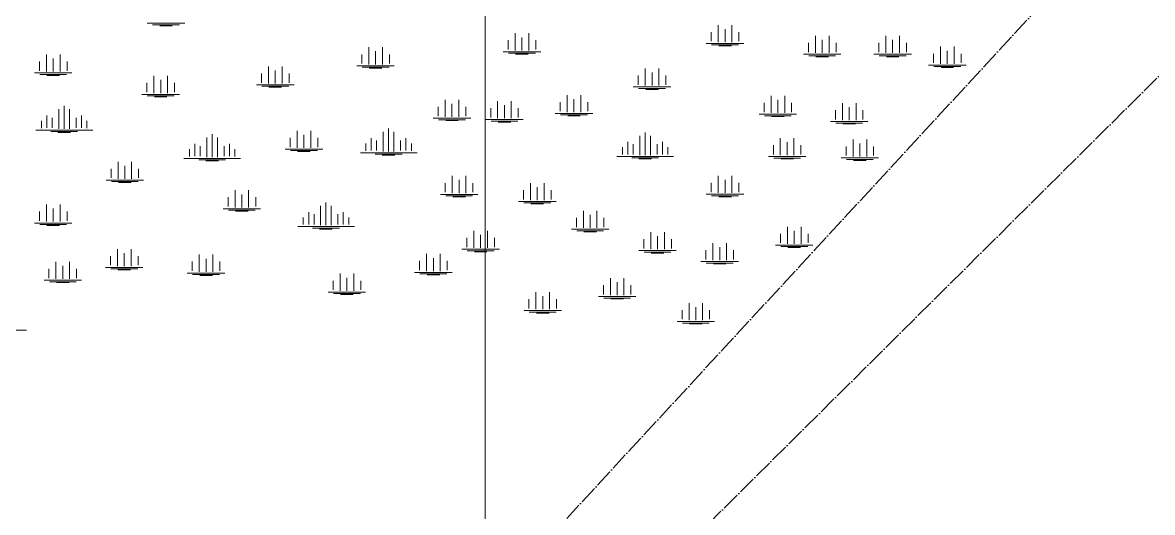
# Model space of a CAD drawing. Header units: metres. Extents: x 405809 to 420020, y 8257398 to 8272141.
# Drawn here: x 408388 to 409882, y 8259263 to 8259911 of the extents above; entities that cross this region are included whole.
import ezdxf

# ---------------------------------------------------------------- set-up
doc = ezdxf.new("R2010")
doc.units = ezdxf.units.M
doc.linetypes.add('ACAD_ISO04W100', pattern=[30, 24, -3, 0, -3])
for name, color, linetype, lineweight in [('BOFEDALES', 112, 'Continuous', 5), ('COORDENADAS', 30, 'Continuous', 5), ('PERT. DE LA RESERVA', 163, 'ACAD_ISO04W100', 30)]:
    doc.layers.add(name, color=color, linetype=linetype, lineweight=lineweight)
doc.layers.add('PERIMETRO', color=3, linetype='ACAD_ISO04W100')

msp = doc.modelspace()

# ---------------------------------------------------------------- linework, layer by layer
at = {"layer": 'BOFEDALES'}
for p, q in [((408553.3, 8259909.9), (408602.8, 8259909.9)), ((408560.3, 8259907.9), (408595.8, 8259907.9)), ((408569.8, 8259906.7), (408586.4, 8259906.7)), ((409039.7, 8259874.1), (409039.7, 8259896.7)), ((409057.7, 8259874.1), (409057.7, 8259896.7)), ((409298.9, 8259898.3), (409298.9, 8259886.1)), ((409308.2, 8259885), (409308.2, 8259907.6)), ((409317.2, 8259885), (409317.2, 8259902.3)), ((409326.2, 8259885), (409326.2, 8259907.6)), ((409335.4, 8259898.3), (409335.4, 8259886.1)), ((409030.4, 8259887.4), (409030.4, 8259875.1)), ((409048.7, 8259874.1), (409048.7, 8259891.3)), ((409066.9, 8259887.4), (409066.9, 8259875.1)), ((409292.4, 8259883.2), (409341.9, 8259883.2)), ((409299.4, 8259881.2), (409334.9, 8259881.2)), ((409308.9, 8259880), (409325.5, 8259880)), ((409427.4, 8259884.1), (409427.4, 8259871.8)), ((409436.6, 8259870.7), (409436.6, 8259893.4)), ((409445.6, 8259870.7), (409445.6, 8259888)), ((409454.6, 8259870.7), (409454.6, 8259893.4)), ((409463.9, 8259884.1), (409463.9, 8259871.8)), ((409520.5, 8259884.1), (409520.5, 8259871.9)), ((409529.7, 8259870.8), (409529.7, 8259893.4)), ((409538.7, 8259870.8), (409538.7, 8259888.1)), ((409547.7, 8259870.8), (409547.7, 8259893.4)), ((409557, 8259884.1), (409557, 8259871.9)), ((408419.9, 8259846), (408419.9, 8259868.6)), ((408437.9, 8259846), (408437.9, 8259868.6)), ((408836.9, 8259868.8), (408836.9, 8259856.6)), ((408846.1, 8259855.5), (408846.1, 8259878.1)), ((408855.1, 8259855.5), (408855.1, 8259872.8)), ((408864.1, 8259855.5), (408864.1, 8259878.1)), ((408873.4, 8259868.8), (408873.4, 8259856.6)), ((409023.9, 8259872.3), (409073.4, 8259872.3)), ((409030.9, 8259870.3), (409066.4, 8259870.3)), ((409040.3, 8259869), (409057, 8259869)), ((409420.9, 8259869), (409470.4, 8259869)), ((409427.9, 8259867), (409463.4, 8259867)), ((409437.3, 8259865.7), (409453.9, 8259865.7)), ((409514, 8259869), (409563.5, 8259869)), ((409521, 8259867), (409556.5, 8259867)), ((409530.4, 8259865.7), (409547.1, 8259865.7)), ((409592.8, 8259869.7), (409592.8, 8259857.4)), ((409602, 8259856.4), (409602, 8259879)), ((409611, 8259856.4), (409611, 8259873.6)), ((409620, 8259856.4), (409620, 8259879)), ((409629.3, 8259869.7), (409629.3, 8259857.4)), ((408410.7, 8259859.3), (408410.7, 8259847.1)), ((408428.9, 8259846), (408428.9, 8259863.3)), ((408447.2, 8259859.3), (408447.2, 8259847.1)), ((408713.5, 8259830.3), (408713.5, 8259852.9)), ((408731.5, 8259830.3), (408731.5, 8259852.9)), ((408830.4, 8259853.7), (408879.9, 8259853.7)), ((408837.4, 8259851.7), (408872.9, 8259851.7)), ((408846.8, 8259850.4), (408863.4, 8259850.4)), ((409211.7, 8259827.5), (409211.7, 8259850.1)), ((409229.7, 8259827.5), (409229.7, 8259850.1)), ((409586.3, 8259854.6), (409635.8, 8259854.6)), ((409593.3, 8259852.6), (409628.8, 8259852.6)), ((409602.7, 8259851.3), (409619.4, 8259851.3)), ((408404.2, 8259844.2), (408453.7, 8259844.2)), ((408411.2, 8259842.2), (408446.7, 8259842.2)), ((408420.6, 8259841), (408437.3, 8259841)), ((408562, 8259817.6), (408562, 8259840.3)), ((408571, 8259817.6), (408571, 8259834.9)), ((408580, 8259817.6), (408580, 8259840.3)), ((408704.3, 8259843.6), (408704.3, 8259831.3)), ((408722.5, 8259830.3), (408722.5, 8259847.5)), ((408740.8, 8259843.6), (408740.8, 8259831.3)), ((409202.4, 8259840.8), (409202.4, 8259828.6)), ((409220.7, 8259827.5), (409220.7, 8259844.8)), ((409239, 8259840.8), (409239, 8259828.6)), ((408552.7, 8259831), (408552.7, 8259818.7)), ((408589.2, 8259831), (408589.2, 8259818.7)), ((408697.8, 8259828.5), (408747.3, 8259828.5)), ((408704.8, 8259826.5), (408740.3, 8259826.5)), ((408714.2, 8259825.2), (408730.8, 8259825.2)), ((409195.9, 8259825.7), (409245.5, 8259825.7)), ((409202.9, 8259823.7), (409238.5, 8259823.7)), ((409212.4, 8259822.4), (409229, 8259822.4)), ((408546.2, 8259815.9), (408595.7, 8259815.9)), ((408553.2, 8259813.9), (408588.7, 8259813.9)), ((408562.7, 8259812.6), (408579.3, 8259812.6)), ((408947.1, 8259786.1), (408947.1, 8259808.7)), ((408965.1, 8259786.1), (408965.1, 8259808.7)), ((409016.5, 8259784.2), (409016.5, 8259806.8)), ((409034.5, 8259784.2), (409034.5, 8259806.8)), ((409099.2, 8259805.7), (409099.2, 8259793.5)), ((409108.4, 8259792.4), (409108.4, 8259815)), ((409117.4, 8259792.4), (409117.4, 8259809.7)), ((409126.4, 8259792.4), (409126.4, 8259815)), ((409135.7, 8259805.7), (409135.7, 8259793.5)), ((409368.7, 8259804.7), (409368.7, 8259792.5)), ((409378, 8259791.4), (409378, 8259814)), ((409387, 8259791.4), (409387, 8259808.7)), ((409396, 8259791.4), (409396, 8259814)), ((409405.2, 8259804.7), (409405.2, 8259792.5)), ((408436.4, 8259770.4), (408436.4, 8259796.1)), ((408443.4, 8259770.4), (408443.4, 8259800.6)), ((408443.4, 8259770.4), (408443.4, 8259796.1)), ((408450.4, 8259770.4), (408450.4, 8259796.1)), ((408937.9, 8259799.5), (408937.9, 8259787.2)), ((408956.1, 8259786.1), (408956.1, 8259803.4)), ((408974.4, 8259799.5), (408974.4, 8259787.2)), ((409007.3, 8259797.5), (409007.3, 8259785.3)), ((409025.5, 8259784.2), (409025.5, 8259801.5)), ((409043.8, 8259797.5), (409043.8, 8259785.3)), ((409092.7, 8259790.6), (409142.2, 8259790.6)), ((409362.2, 8259789.6), (409411.7, 8259789.6)), ((409463, 8259795.1), (409463, 8259782.8)), ((409472.3, 8259781.7), (409472.3, 8259804.3)), ((409481.3, 8259781.7), (409481.3, 8259799)), ((409490.3, 8259781.7), (409490.3, 8259804.3)), ((409499.5, 8259795.1), (409499.5, 8259782.8)), ((408413.4, 8259780.8), (408413.4, 8259771.3)), ((408420.7, 8259787.8), (408420.7, 8259771.5)), ((408427.7, 8259785), (408427.7, 8259771.5)), ((408459.2, 8259785), (408459.2, 8259771.5)), ((408466.2, 8259787.8), (408466.2, 8259771.5)), ((408473.5, 8259780.8), (408473.5, 8259771.3)), ((408931.4, 8259784.3), (408980.9, 8259784.3)), ((408938.4, 8259782.3), (408973.9, 8259782.3)), ((408947.8, 8259781.1), (408964.5, 8259781.1)), ((409000.8, 8259782.4), (409050.3, 8259782.4)), ((409007.8, 8259780.4), (409043.3, 8259780.4)), ((409017.2, 8259779.1), (409033.9, 8259779.1)), ((409099.7, 8259788.6), (409135.2, 8259788.6)), ((409109.1, 8259787.4), (409125.8, 8259787.4)), ((409369.2, 8259787.6), (409404.7, 8259787.6)), ((409378.6, 8259786.4), (409395.3, 8259786.4)), ((409456.5, 8259779.9), (409506, 8259779.9)), ((409463.5, 8259777.9), (409499, 8259777.9)), ((409472.9, 8259776.7), (409489.6, 8259776.7)), ((408406.1, 8259768.6), (408481.1, 8259768.6)), ((408425.7, 8259766.6), (408461.2, 8259766.6)), ((408435.1, 8259765.4), (408451.8, 8259765.4)), ((408639.1, 8259732.9), (408639.1, 8259763)), ((408751.4, 8259745.2), (408751.4, 8259767.8)), ((408760.4, 8259745.2), (408760.4, 8259762.4)), ((408769.4, 8259745.2), (408769.4, 8259767.8)), ((408865.3, 8259740.4), (408865.3, 8259766.1)), ((408872.3, 8259740.4), (408872.3, 8259770.5)), ((408872.3, 8259740.4), (408872.3, 8259766.1)), ((408879.3, 8259740.4), (408879.3, 8259766.1)), ((409204.5, 8259735.4), (409204.5, 8259761.2)), ((409211.5, 8259735.4), (409211.5, 8259765.6)), ((409211.5, 8259735.4), (409211.5, 8259761.2)), ((409218.5, 8259735.4), (409218.5, 8259761.2)), ((408616.3, 8259750.3), (408616.3, 8259733.9)), ((408623.3, 8259747.4), (408623.3, 8259733.9)), ((408632.1, 8259732.9), (408632.1, 8259758.6)), ((408639.1, 8259732.9), (408639.1, 8259758.6)), ((408646.1, 8259732.9), (408646.1, 8259758.6)), ((408654.8, 8259747.4), (408654.8, 8259733.9)), ((408661.8, 8259750.3), (408661.8, 8259733.9)), ((408742.1, 8259758.5), (408742.1, 8259746.2)), ((408778.7, 8259758.5), (408778.7, 8259746.2)), ((408842.2, 8259750.8), (408842.2, 8259741.3)), ((408849.5, 8259757.8), (408849.5, 8259741.5)), ((408856.5, 8259754.9), (408856.5, 8259741.5)), ((408888.1, 8259754.9), (408888.1, 8259741.5)), ((408895.1, 8259757.8), (408895.1, 8259741.5)), ((408902.4, 8259750.8), (408902.4, 8259741.3)), ((409181.5, 8259745.8), (409181.5, 8259736.3)), ((409188.8, 8259752.9), (409188.8, 8259736.5)), ((409195.8, 8259750), (409195.8, 8259736.5)), ((409227.3, 8259750), (409227.3, 8259736.5)), ((409234.3, 8259752.9), (409234.3, 8259736.5)), ((409241.6, 8259745.8), (409241.6, 8259736.3)), ((409381, 8259748.8), (409381, 8259736.5)), ((409390.2, 8259735.4), (409390.2, 8259758)), ((409399.2, 8259735.4), (409399.2, 8259752.7)), ((409408.2, 8259735.4), (409408.2, 8259758)), ((409417.5, 8259748.8), (409417.5, 8259736.5)), ((409477.1, 8259747), (409477.1, 8259734.8)), ((409486.4, 8259733.7), (409486.4, 8259756.3)), ((409495.4, 8259733.7), (409495.4, 8259750.9)), ((409504.4, 8259733.7), (409504.4, 8259756.3)), ((409513.6, 8259747), (409513.6, 8259734.8)), ((408601.7, 8259731.1), (408676.7, 8259731.1)), ((408609, 8259743.3), (408609, 8259733.8)), ((408669.1, 8259743.3), (408669.1, 8259733.8)), ((408735.6, 8259743.4), (408785.2, 8259743.4)), ((408742.6, 8259741.4), (408778.2, 8259741.4)), ((408752.1, 8259740.1), (408768.7, 8259740.1)), ((408835, 8259738.6), (408909.9, 8259738.6)), ((408854.5, 8259736.6), (408890.1, 8259736.6)), ((408864, 8259735.3), (408880.6, 8259735.3)), ((409174.2, 8259733.7), (409249.2, 8259733.7)), ((409193.8, 8259731.7), (409229.3, 8259731.7)), ((409203.2, 8259730.4), (409219.9, 8259730.4)), ((409374.5, 8259733.6), (409424, 8259733.6)), ((409381.5, 8259731.6), (409417, 8259731.6)), ((409390.9, 8259730.4), (409407.6, 8259730.4)), ((409470.6, 8259731.9), (409520.1, 8259731.9)), ((409477.6, 8259729.9), (409513.1, 8259729.9)), ((408505.4, 8259717.5), (408505.4, 8259705.3)), ((408514.6, 8259704.2), (408514.6, 8259726.8)), ((408523.6, 8259704.2), (408523.6, 8259721.5)), ((408532.6, 8259704.2), (408532.6, 8259726.8)), ((408541.9, 8259717.5), (408541.9, 8259705.3)), ((408621.3, 8259729.1), (408656.8, 8259729.1)), ((408630.7, 8259727.8), (408647.4, 8259727.8)), ((409487, 8259728.6), (409503.7, 8259728.6)), ((408498.9, 8259702.4), (408548.4, 8259702.4)), ((408505.9, 8259700.4), (408541.4, 8259700.4)), ((408956.6, 8259685.3), (408956.6, 8259707.9)), ((408965.6, 8259685.3), (408965.6, 8259702.6)), ((408974.6, 8259685.3), (408974.6, 8259707.9)), ((409308.2, 8259685.6), (409308.2, 8259708.2)), ((409317.2, 8259685.6), (409317.2, 8259702.8)), ((409326.2, 8259685.6), (409326.2, 8259708.2)), ((408515.3, 8259699.1), (408532, 8259699.1)), ((408669.3, 8259666.4), (408669.3, 8259689)), ((408687.3, 8259666.4), (408687.3, 8259689)), ((408947.3, 8259698.6), (408947.3, 8259686.4)), ((408983.9, 8259698.6), (408983.9, 8259686.4)), ((409050.6, 8259689.3), (409050.6, 8259677)), ((409059.9, 8259675.9), (409059.9, 8259698.6)), ((409068.9, 8259675.9), (409068.9, 8259693.2)), ((409077.9, 8259675.9), (409077.9, 8259698.6)), ((409087.2, 8259689.3), (409087.2, 8259677)), ((409298.9, 8259698.9), (409298.9, 8259686.6)), ((409335.4, 8259698.9), (409335.4, 8259686.6)), ((408419.9, 8259647.5), (408419.9, 8259670.1)), ((408437.9, 8259647.5), (408437.9, 8259670.1)), ((408660.1, 8259679.7), (408660.1, 8259667.4)), ((408678.3, 8259666.4), (408678.3, 8259683.6)), ((408696.6, 8259679.7), (408696.6, 8259667.4)), ((408789.5, 8259642.7), (408789.5, 8259672.8)), ((408940.8, 8259683.5), (408990.4, 8259683.5)), ((408947.8, 8259681.5), (408983.4, 8259681.5)), ((408957.3, 8259680.2), (408973.9, 8259680.2)), ((409044.1, 8259674.2), (409093.7, 8259674.2)), ((409051.1, 8259672.2), (409086.7, 8259672.2)), ((409060.6, 8259670.9), (409077.2, 8259670.9)), ((409292.4, 8259683.8), (409341.9, 8259683.8)), ((409299.4, 8259681.8), (409334.9, 8259681.8)), ((409308.9, 8259680.5), (409325.5, 8259680.5)), ((408410.7, 8259660.8), (408410.7, 8259648.5)), ((408428.9, 8259647.5), (408428.9, 8259664.7)), ((408447.2, 8259660.8), (408447.2, 8259648.5)), ((408653.6, 8259664.6), (408703.1, 8259664.6)), ((408660.6, 8259662.6), (408696.1, 8259662.6)), ((408670, 8259661.3), (408686.7, 8259661.3)), ((408766.8, 8259660.1), (408766.8, 8259643.8)), ((408773.8, 8259657.3), (408773.8, 8259643.8)), ((408782.5, 8259642.7), (408782.5, 8259668.4)), ((408789.5, 8259642.7), (408789.5, 8259668.4)), ((408796.5, 8259642.7), (408796.5, 8259668.4)), ((408805.3, 8259657.3), (408805.3, 8259643.8)), ((408812.3, 8259660.1), (408812.3, 8259643.8)), ((409129.8, 8259639.3), (409129.8, 8259661.9)), ((409138.8, 8259639.3), (409138.8, 8259656.5)), ((409147.8, 8259639.3), (409147.8, 8259661.9)), ((408404.2, 8259645.7), (408453.7, 8259645.7)), ((408411.2, 8259643.7), (408446.7, 8259643.7)), ((408420.6, 8259642.4), (408437.3, 8259642.4)), ((408752.2, 8259640.9), (408827.2, 8259640.9)), ((408759.5, 8259653.1), (408759.5, 8259643.6)), ((408819.6, 8259653.1), (408819.6, 8259643.6)), ((409120.6, 8259652.6), (409120.6, 8259640.4)), ((409157.1, 8259652.6), (409157.1, 8259640.4)), ((409399.6, 8259618.2), (409399.6, 8259640.8)), ((409417.6, 8259618.2), (409417.6, 8259640.8)), ((408771.8, 8259638.9), (408807.3, 8259638.9)), ((408781.2, 8259637.7), (408797.9, 8259637.7)), ((408975.8, 8259626.1), (408975.8, 8259613.9)), ((408985, 8259612.8), (408985, 8259635.4)), ((408994, 8259612.8), (408994, 8259630.1)), ((409003, 8259612.8), (409003, 8259635.4)), ((409012.3, 8259626.1), (409012.3, 8259613.9)), ((409114.1, 8259637.5), (409163.6, 8259637.5)), ((409121.1, 8259635.5), (409156.6, 8259635.5)), ((409130.5, 8259634.2), (409147.2, 8259634.2)), ((409218.9, 8259611), (409218.9, 8259633.6)), ((409227.9, 8259611), (409227.9, 8259628.3)), ((409236.9, 8259611), (409236.9, 8259633.6)), ((409390.4, 8259631.5), (409390.4, 8259619.3)), ((409408.6, 8259618.2), (409408.6, 8259635.5)), ((409426.9, 8259631.5), (409426.9, 8259619.3)), ((408513.9, 8259588.7), (408513.9, 8259611.3)), ((408531.9, 8259588.7), (408531.9, 8259611.3)), ((408969.3, 8259611), (409018.8, 8259611)), ((409209.7, 8259624.3), (409209.7, 8259612.1)), ((409246.2, 8259624.3), (409246.2, 8259612.1)), ((409301.1, 8259596.5), (409301.1, 8259619.1)), ((409310.1, 8259596.5), (409310.1, 8259613.8)), ((409319.1, 8259596.5), (409319.1, 8259619.1)), ((409383.9, 8259616.4), (409433.4, 8259616.4)), ((409390.9, 8259614.4), (409426.4, 8259614.4)), ((409400.3, 8259613.2), (409417, 8259613.2)), ((408504.6, 8259602), (408504.6, 8259589.8)), ((408522.9, 8259588.7), (408522.9, 8259606)), ((408541.1, 8259602), (408541.1, 8259589.8)), ((408622, 8259581.3), (408622, 8259603.9)), ((408631, 8259581.3), (408631, 8259598.5)), ((408640, 8259581.3), (408640, 8259603.9)), ((408913.3, 8259595.5), (408913.3, 8259583.2)), ((408922.6, 8259582.1), (408922.6, 8259604.7)), ((408931.6, 8259582.1), (408931.6, 8259599.4)), ((408940.6, 8259582.1), (408940.6, 8259604.7)), ((408949.8, 8259595.5), (408949.8, 8259583.2)), ((408976.3, 8259609), (409011.8, 8259609)), ((408985.7, 8259607.7), (409002.3, 8259607.7)), ((409203.2, 8259609.2), (409252.7, 8259609.2)), ((409210.2, 8259607.2), (409245.7, 8259607.2)), ((409219.6, 8259605.9), (409236.3, 8259605.9)), ((409291.8, 8259609.9), (409291.8, 8259597.6)), ((409328.3, 8259609.9), (409328.3, 8259597.6)), ((408423.3, 8259585.1), (408423.3, 8259572.9)), ((408432.6, 8259571.8), (408432.6, 8259594.4)), ((408441.6, 8259571.8), (408441.6, 8259589.1)), ((408450.6, 8259571.8), (408450.6, 8259594.4)), ((408459.8, 8259585.1), (408459.8, 8259572.9)), ((408498.1, 8259586.9), (408547.6, 8259586.9)), ((408505.1, 8259584.9), (408540.6, 8259584.9)), ((408514.5, 8259583.6), (408531.2, 8259583.6)), ((408612.7, 8259594.6), (408612.7, 8259582.4)), ((408649.2, 8259594.6), (408649.2, 8259582.4)), ((409285.3, 8259594.7), (409334.8, 8259594.7)), ((409292.3, 8259592.7), (409327.8, 8259592.7)), ((409301.7, 8259591.5), (409318.4, 8259591.5)), ((408416.8, 8259570), (408466.3, 8259570)), ((408423.8, 8259568), (408459.3, 8259568)), ((408433.2, 8259566.8), (408449.9, 8259566.8)), ((408606.2, 8259579.5), (408655.7, 8259579.5)), ((408613.2, 8259577.5), (408648.7, 8259577.5)), ((408622.6, 8259576.2), (408639.3, 8259576.2)), ((408799, 8259569.4), (408799, 8259557.1)), ((408808.2, 8259556.1), (408808.2, 8259578.7)), ((408817.2, 8259556.1), (408817.2, 8259573.3)), ((408826.2, 8259556.1), (408826.2, 8259578.7)), ((408835.5, 8259569.4), (408835.5, 8259557.1)), ((408906.8, 8259580.3), (408956.3, 8259580.3)), ((408913.8, 8259578.3), (408949.3, 8259578.3)), ((408923.2, 8259577.1), (408939.9, 8259577.1)), ((409165.5, 8259550.2), (409165.5, 8259572.8)), ((409174.5, 8259550.2), (409174.5, 8259567.5)), ((409183.5, 8259550.2), (409183.5, 8259572.8)), ((408792.5, 8259554.3), (408842, 8259554.3)), ((408799.5, 8259552.3), (408835, 8259552.3)), ((408808.9, 8259551), (408825.6, 8259551)), ((409067.1, 8259531.6), (409067.1, 8259554.2)), ((409085.1, 8259531.6), (409085.1, 8259554.2)), ((409156.3, 8259563.6), (409156.3, 8259551.3)), ((409192.8, 8259563.6), (409192.8, 8259551.3)), ((409057.9, 8259544.9), (409057.9, 8259532.7)), ((409076.1, 8259531.6), (409076.1, 8259548.9)), ((409094.4, 8259544.9), (409094.4, 8259532.7)), ((409149.8, 8259548.4), (409199.3, 8259548.4)), ((409156.8, 8259546.4), (409192.3, 8259546.4)), ((409166.2, 8259545.2), (409182.8, 8259545.2)), ((409269.5, 8259517.2), (409269.5, 8259539.8)), ((409287.5, 8259517.2), (409287.5, 8259539.8)), ((409051.4, 8259529.8), (409100.9, 8259529.8)), ((409058.4, 8259527.8), (409093.9, 8259527.8)), ((409067.8, 8259526.6), (409084.5, 8259526.6)), ((409260.3, 8259530.5), (409260.3, 8259518.3)), ((409278.5, 8259517.2), (409278.5, 8259534.4)), ((409296.8, 8259530.5), (409296.8, 8259518.3)), ((409253.8, 8259515.4), (409303.3, 8259515.4)), ((409260.8, 8259513.4), (409296.3, 8259513.4)), ((409270.2, 8259512.1), (409286.9, 8259512.1)), ((408344.2, 8259503.8), (408393.7, 8259503.8))]:
    msp.add_line(p, q, dxfattribs=at)
at = {"layer": 'COORDENADAS'}
msp.add_line((409000, 8271350), (409000, 8257550), dxfattribs=at)
at = {"layer": 'PERIMETRO'}
msp.add_lwpolyline([(407586.7, 8257550), (410636.9, 8260581.4), (408154.9, 8266316.2), (406200, 8270529)], dxfattribs=at)
at = {"layer": 'PERT. DE LA RESERVA'}
msp.add_lwpolyline([(410553.2, 8260820.7), (407534.1, 8257550)], dxfattribs=at)

doc.saveas('drawing.dxf')
